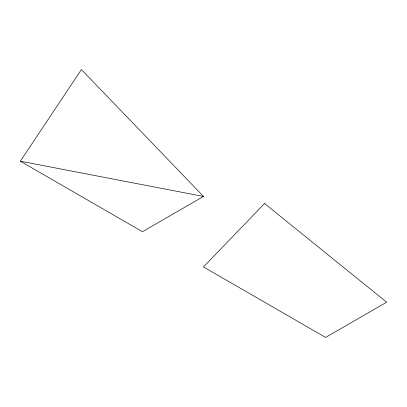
<?xml version="1.0" encoding="UTF-8"?>
<svg xmlns="http://www.w3.org/2000/svg" width="407" height="407" viewBox="0 0 407 407"><rect width="100%" height="100%" fill="white"/><g stroke="black" fill="none" stroke-linecap="round" stroke-linejoin="round"><path stroke-width="0.61" d="M20.35 161.203L81.4 69.561L203.5 196.449L142.45 231.7L20.35 161.203L203.5 196.449M264.55 203.5L203.5 266.946L325.6 337.439L386.65 302.192L264.55 203.5"/></g></svg>
